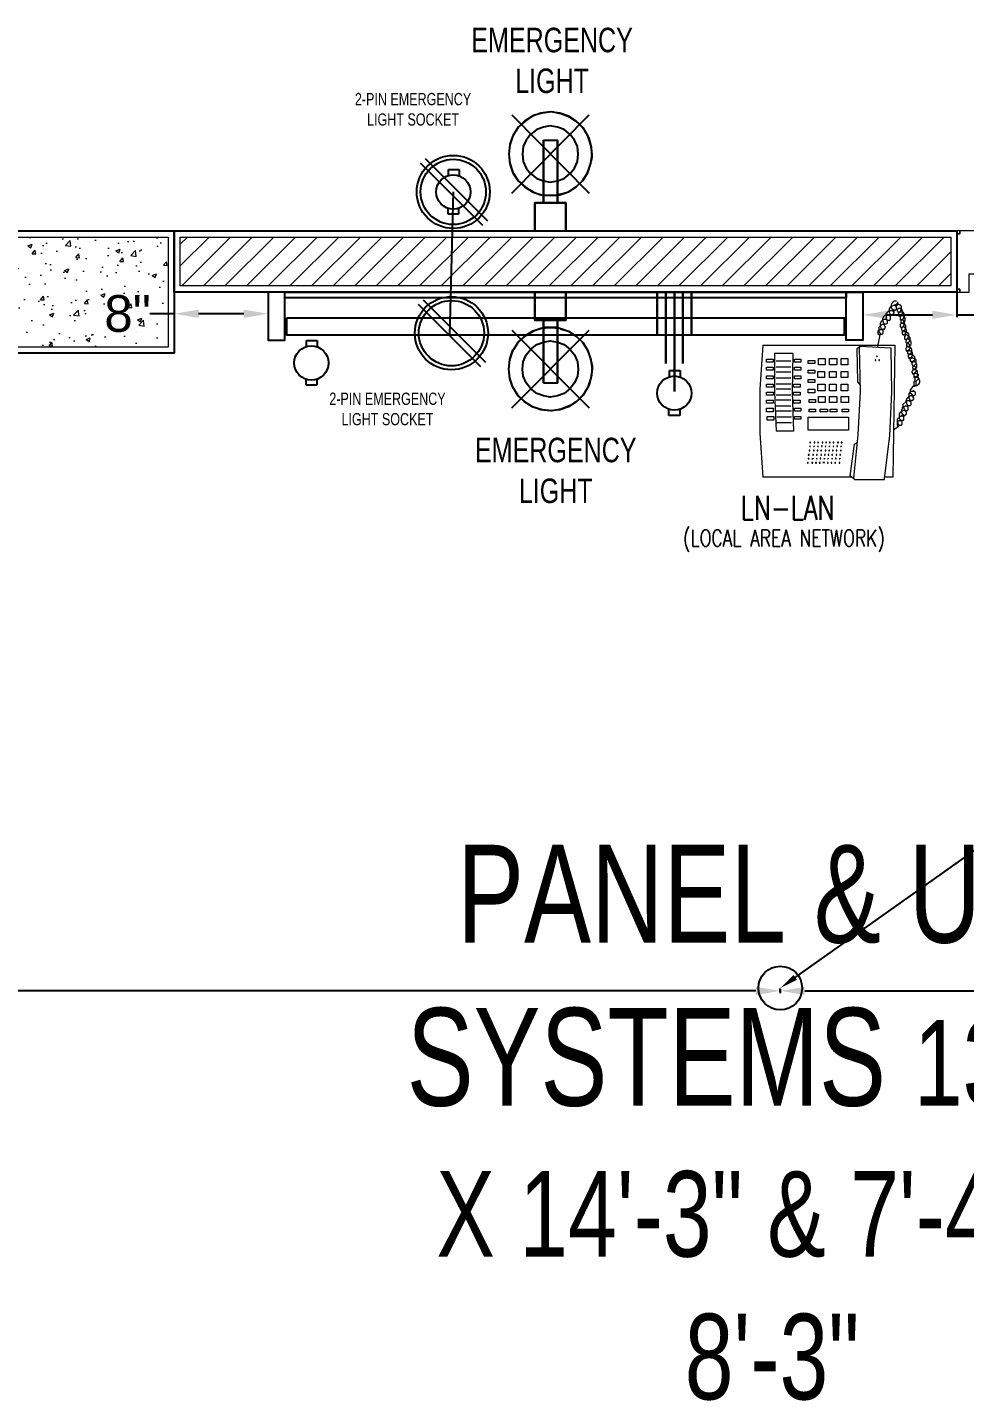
# Model space of a CAD drawing. Header units: inches. Extents: x 112 to 4169, y -2569 to 841.
# Drawn here: x 448.9 to 525.5, y -2356.9 to -2244.7 of the extents above; entities that cross this region are included whole.
import ezdxf
from ezdxf import colors
from ezdxf.entities.mleader import LeaderData, LeaderLine
from ezdxf.math import Vec2, Vec3

# ---------------------------------------------------------------- set-up
doc = ezdxf.new("R2010")
doc.units = ezdxf.units.IN
doc.header["$MEASUREMENT"] = 0
doc.layers.get('Defpoints').update_dxf_attribs({"lineweight": 0})
for name, color, linetype, lineweight in [('COLUMN', 1, 'Continuous', 25), ('DOOR', 115, 'Continuous', 15), ('E-LAN', 6, 'Continuous', 30), ('HACTH', 8, 'Continuous', 9), ('Plaster Line', 254, 'Continuous', 15), ('Text', 252, 'Continuous', 15)]:
    doc.layers.add(name, color=color, linetype=linetype, lineweight=lineweight)
for name, color, linetype in [('Layer 1', 7, 'Continuous'), ('Lights', 7, 'Continuous'), ('Sockets', 7, 'Continuous'), ('wall 05', 253, 'Continuous')]:
    doc.layers.add(name, color=color, linetype=linetype)
doc.styles.get("Standard").update_dxf_attribs({"font": 'arial.ttf'})
doc.styles.add('Swiss721', font='swisscl.ttf')
doc.styles.add('TAVE1', font='ROMANS.shx', dxfattribs={"width": 0.75})
doc.dimstyles.get("Standard").update_dxf_attribs({"dimtxt": 3, "dimasz": 2, "dimexe": 0.18, "dimexo": 0.0625, "dimgap": 0.09, "dimtad": 0, "dimtih": 1, "dimtoh": 1, "dimdec": 0, "dimzin": 0, "dimdsep": 46, "dimtxsty": 'Standard', "dimcen": 0.09, "dimclrd": 5, "dimadec": 0, "dimazin": 0, "dimtfac": 1, "dimtdec": 0, "dimtofl": 0, "dimtmove": 0, "dimatfit": 3, "dimfxl": 1, "dimtolj": 1, "dimtzin": 0, "dimarcsym": 0})

# ---------------------------------------------------------------- blocks, each defined once
blk = doc.blocks.new('A$C63C712C3')
at = {"ltscale": 2}
for p, q in [((39.8, 42), (33.8, 42)), ((1230.6, 42), (1236.6, 42)), ((39.8, 15.9), (33.8, 15.9)), ((1230.6, 15.9), (1236.6, 15.9))]:
    blk.add_line(p, q, dxfattribs=at)
for points in [[(35.5, 102.6), (0, 102.6), (0, 0), (35.5, 0)], [(35.5, 102.6), (1235.5, 102.6), (1235.5, 90.2), (35.5, 90.2)], [(1235.5, 102.6), (1270.9, 102.6), (1270.9, 0), (1235.5, 0)], [(39.8, 47.6), (1230.6, 47.6), (1230.6, 10.1), (39.8, 10.1)]]:
    blk.add_lwpolyline(points, close=True, dxfattribs=at)
blk = doc.blocks.new('C10X15')
at = {"layer": 'HACTH'}
h = blk.add_hatch(dxfattribs=at)
h.set_pattern_fill('AR-CONC', color=256, scale=0.5, style=0)
h.set_pattern_definition([(50, (0, 0), (3.58630091, -0.31376067), [0.375, -4.125]), (355, (0, 0), (-0.69375667, 3.76096067), [0.3, -3.3]), (100.4514, (0.299, -0.026), (2.89254691, 3.44719771), [0.31870095, -3.50571056]), (46.1842, (0, 1), (5.33620524, -0.82759507), [0.5625, -6.1875]), (96.6356, (0.4447, 0.931), (4.67331353, 4.87058935), [0.47805144, -5.258565]), (351.1842, (0, 1), (4.67330973, 4.870593), [0.45, -4.95]), (21, (0.5, 0.75), (2.98453526, -2.01309445), [0.375, -4.125]), (326, (0.5, 0.75), (1.21657666, 3.62575023), [0.3, -3.3]), (71.4514, (0.7487, 0.5822), (4.20111314, 1.61265248), [0.31870095, -3.50571056]), (37.5, (0, 0), (0.060799277, 1.66446927), [0, -3.26, 0, -3.35, 0, -3.3125]), (7.5, (0, 0), (1.315347687, 1.97205856), [0, -1.91, 0, -3.185, 0, -1.2625]), (327.5, (-1.115, 0), (2.66911218, -0.112774359), [0, -1.25, 0, -3.9, 0, -5.175]), (317.5, (-1.615, 0), (2.915930847, 0.50052491), [0, -1.625, 0, -2.59, 0, -3.675])])
h.paths.add_polyline_path([(88231.5, -6817.5), (88231.5, -6808.5), (88217.5, -6808.5), (88217.5, -6817.5)])
at = {"layer": 'COLUMN'}
blk.add_lwpolyline([(88217, -6808), (88232, -6808), (88232, -6818), (88217, -6818)], close=True, dxfattribs=at)
at = {"layer": 'Plaster Line'}
blk.add_lwpolyline([(88217.5, -6808.5), (88231.5, -6808.5), (88231.5, -6817.5), (88217.5, -6817.5)], close=True, dxfattribs=at)
blk = doc.blocks.new('TELEPHONE')
at = {"layer": 'Layer 1', "lineweight": 9}
for points in [[(10.5, 13.62), (10.32, 13.62), (10.26, 13.56), (10.2, 13.5), (10.08, 13.38), (10.08, 13.02), (10.14, 12.9), (10.2, 12.84)], [(10.74, 14.04), (10.68, 14.04), (10.56, 13.98), (10.5, 13.98), (10.32, 13.8), (10.32, 13.5), (10.38, 13.38), (10.38, 13.32), (10.44, 13.26)], [(10.92, 14.4), (10.74, 14.4), (10.62, 14.34), (10.62, 14.28), (10.56, 14.22), (10.5, 14.1), (10.5, 13.86), (10.56, 13.8), (10.62, 13.74), (10.68, 13.68)], [(10.68, 13.5), (10.68, 13.56), (10.62, 13.62), (10.5, 13.62)], [(10.92, 13.92), (10.86, 13.98), (10.8, 14.04), (10.68, 14.04)], [(10.68, 13.68), (10.74, 13.68), (10.74, 13.62), (10.8, 13.62), (10.8, 13.68), (10.86, 13.68), (10.92, 13.74), (10.92, 13.8)], [(10.74, 13.38), (10.74, 13.44), (10.68, 13.5)], [(10.8, 14.1), (10.8, 14.04), (10.98, 14.04), (10.98, 14.1), (11.04, 14.1), (11.04, 14.34)], [(11.1, 13.5), (11.16, 13.5), (11.28, 13.62), (11.28, 13.68), (11.34, 13.68), (11.34, 13.98), (11.28, 13.98), (11.28, 14.04), (11.22, 14.1), (11.16, 14.1), (11.1, 14.16), (10.92, 14.16), (10.86, 14.1), (10.8, 14.1)], [(10.92, 13.8), (10.92, 13.92)], [(11.1, 13.8), (11.04, 13.8), (11.04, 13.74), (10.98, 13.68), (10.98, 13.62), (11.04, 13.56)], [(11.04, 13.56), (11.04, 13.5), (11.1, 13.5)], [(11.16, 13.2), (11.28, 13.2), (11.34, 13.26), (11.46, 13.38), (11.46, 13.56), (11.4, 13.62), (11.4, 13.68), (11.34, 13.74), (11.28, 13.74), (11.28, 13.8), (11.1, 13.8)], [(11.22, 13.5), (11.16, 13.5), (11.1, 13.44)], [(11.22, 12.96), (11.22, 12.9), (11.4, 12.9), (11.46, 12.96), (11.52, 13.02), (11.52, 13.08), (11.58, 13.14), (11.58, 13.32), (11.52, 13.38), (11.52, 13.44), (11.46, 13.44), (11.4, 13.5), (11.16, 13.5)], [(9.9, 12.48), (9.72, 12.48), (9.48, 12.24), (9.48, 11.88), (9.6, 11.76)], [(10.02, 12.9), (9.9, 12.9), (9.78, 12.84), (9.72, 12.78), (9.66, 12.72), (9.66, 12.66), (9.6, 12.6), (9.6, 12.36), (9.66, 12.24), (9.66, 12.18), (9.72, 12.12)], [(10.26, 13.32), (10.14, 13.32), (10.08, 13.26), (10.02, 13.26), (9.96, 13.2), (9.9, 13.14), (9.84, 13.08), (9.78, 12.96), (9.78, 12.84), (9.84, 12.72), (9.84, 12.66), (9.9, 12.6), (9.96, 12.54)], [(9.96, 12.36), (9.96, 12.48), (9.78, 12.48)], [(10.02, 12.24), (10.02, 12.3), (9.96, 12.36)], [(10.2, 12.78), (10.14, 12.84), (10.14, 12.9), (10.02, 12.9)], [(10.44, 13.08), (10.44, 13.14), (10.38, 13.2), (10.32, 13.26), (10.26, 13.26), (10.2, 13.32), (10.14, 13.32)], [(10.2, 12.84), (10.38, 12.84), (10.44, 12.9), (10.44, 12.96)], [(10.44, 13.26), (10.68, 13.26), (10.68, 13.38), (10.74, 13.38)], [(10.44, 12.96), (10.44, 13.08)], [(11.1, 13.44), (11.1, 13.26)], [(11.1, 13.26), (11.1, 13.2), (11.16, 13.2)], [(11.34, 13.2), (11.28, 13.2), (11.28, 13.14), (11.22, 13.14), (11.22, 12.96)], [(11.34, 12.6), (11.28, 12.54), (11.22, 12.48), (11.22, 12.3)], [(11.4, 12.84), (11.28, 12.84), (11.28, 12.78)], [(11.28, 12.24), (11.34, 12.24), (11.4, 12.3), (11.46, 12.3), (11.52, 12.36), (11.52, 12.42), (11.58, 12.48), (11.58, 12.66), (11.52, 12.72), (11.52, 12.78), (11.46, 12.84), (11.4, 12.84)], [(11.28, 12.78), (11.28, 12.66), (11.34, 12.6)], [(11.34, 12.6), (11.46, 12.6), (11.52, 12.66), (11.58, 12.72), (11.64, 12.78), (11.64, 13.02), (11.58, 13.08), (11.52, 13.14), (11.46, 13.2), (11.34, 13.2)], [(11.4, 11.94), (11.46, 11.94), (11.52, 12), (11.58, 12), (11.64, 12.06), (11.64, 12.12), (11.7, 12.18), (11.7, 12.42), (11.64, 12.42), (11.64, 12.48), (11.58, 12.54), (11.52, 12.54), (11.46, 12.6), (11.34, 12.6)], [(9.66, 12.06), (9.54, 12.06), (9.42, 11.94), (9.42, 11.7), (9.48, 11.7), (9.48, 11.64), (9.6, 11.64)], [(9.42, 10.68), (9.6, 11.64)], [(9.6, 11.76), (9.66, 11.7), (9.78, 11.7), (9.78, 11.76), (9.84, 11.76), (9.84, 11.82)], [(9.84, 12), (9.78, 12.06), (9.66, 12.06)], [(9.72, 12.12), (9.96, 12.12), (9.96, 12.18), (10.02, 12.24)], [(9.84, 11.82), (9.84, 12)], [(11.22, 12.3), (11.28, 12.3), (11.28, 12.24)], [(11.4, 12.24), (11.34, 12.18), (11.34, 12.06), (11.4, 12)], [(11.46, 11.64), (11.52, 11.64), (11.58, 11.7), (11.64, 11.7), (11.7, 11.76), (11.7, 11.82), (11.76, 11.88), (11.76, 12.06), (11.7, 12.12), (11.7, 12.18), (11.64, 12.24), (11.58, 12.24), (11.52, 12.3), (11.46, 12.3), (11.4, 12.24)], [(11.4, 12), (11.4, 11.94)], [(11.46, 11.94), (11.4, 11.88), (11.4, 11.7)], [(11.4, 11.7), (11.46, 11.7), (11.46, 11.64)], [(11.52, 12), (11.46, 11.94)], [(11.64, 11.28), (11.76, 11.28), (11.82, 11.34), (11.88, 11.4), (11.88, 11.46), (11.94, 11.52), (11.94, 11.7), (11.88, 11.76), (11.88, 11.82), (11.82, 11.82), (11.76, 11.88), (11.52, 11.88)], [(11.64, 11.58), (11.58, 11.52)], [(11.58, 11.52), (11.58, 11.34)], [(11.58, 11.34), (11.58, 11.28), (11.64, 11.28)], [(11.7, 11.7), (11.7, 11.64), (11.64, 11.64)], [(11.76, 10.98), (11.82, 10.98), (11.88, 11.04), (11.94, 11.04), (12, 11.1), (12, 11.16), (12.06, 11.22), (12.06, 11.4), (12, 11.46), (12, 11.52), (11.94, 11.52), (11.88, 11.58), (11.82, 11.58), (11.76, 11.64), (11.7, 11.64), (11.64, 11.58), (11.7, 11.58)], [(11.76, 11.28), (11.7, 11.22), (11.7, 11.04)], [(11.82, 11.34), (11.82, 11.28), (11.76, 11.28)], [(11.82, 10.68), (11.94, 10.68), (12.06, 10.8), (12.12, 10.86), (12.12, 11.1), (12.06, 11.16), (12, 11.22), (12, 11.28), (11.88, 11.28), (11.82, 11.34)], [(0, 10.8), (-0.24, 7.2), (-0.24, 3.6), (0, 0)], [(0, 10.8), (10.8, 10.8)], [(0.96, 10.14), (2.46, 10.14)], [(0.96, 10.14), (0.96, 6.96), (1.08, 3.78)], [(2.46, 10.14), (2.4, 6.96), (2.52, 3.78)], [(7.44, -0.06), (7.8, 3.48), (7.98, 7.02), (7.92, 10.62)], [(7.68, 10.5), (7.92, 10.68)], [(7.68, 10.5), (7.74, 7.8), (7.98, 7.5)], [(7.98, 10.68), (7.92, 10.68), (7.92, 10.62)], [(10.44, 10.56), (7.98, 10.68)], [(9.96, -0.12), (10.38, 3.42), (10.56, 6.96), (10.5, 10.5)], [(10.5, 10.5), (10.5, 10.56), (10.44, 10.56)], [(10.8, 10.8), (10.62, 0)], [(11.7, 11.04), (11.76, 10.98)], [(11.76, 10.62), (11.7, 10.56), (11.7, 10.38)], [(11.7, 10.38), (11.76, 10.38), (11.76, 10.32)], [(11.88, 10.92), (11.76, 10.92), (11.76, 10.86)], [(11.76, 10.32), (11.82, 10.32), (11.88, 10.38), (11.94, 10.38), (12, 10.44), (12, 10.5), (12.06, 10.56), (12.06, 10.74), (12, 10.8), (12, 10.86), (11.94, 10.92), (11.88, 10.92)], [(11.76, 10.86), (11.76, 10.74)], [(11.76, 10.74), (11.82, 10.68)], [(11.82, 10.68), (11.76, 10.62)], [(11.88, 10.08), (11.88, 10.02), (11.94, 10.02), (12, 10.08), (12.06, 10.08), (12.12, 10.14), (12.12, 10.2), (12.18, 10.26), (12.18, 10.5), (12.12, 10.5), (12.12, 10.56), (12.06, 10.62), (12, 10.62), (11.94, 10.68), (11.82, 10.68)], [(11.94, 10.38), (11.88, 10.38), (11.88, 10.32), (11.82, 10.26), (11.82, 10.14), (11.88, 10.08)], [(11.94, 9.72), (12, 9.72), (12.06, 9.78), (12.12, 9.78), (12.18, 9.84), (12.18, 9.9), (12.24, 9.96), (12.24, 10.2), (12.18, 10.2), (12.18, 10.26), (12.12, 10.32), (12.06, 10.32), (12, 10.38), (11.94, 10.38)], [(0.84, 9.42), (0.3, 9.42), (0.3, 9.66), (0.84, 9.66)], [(0.84, 8.76), (0.3, 8.76), (0.3, 9), (0.84, 9)], [(0.84, 9.66), (0.84, 9.42)], [(0.84, 9), (0.84, 8.76)], [(2.28, 9.48), (1.08, 9.48)], [(2.28, 9), (1.08, 9)], [(3.12, 9.42), (2.58, 9.42), (2.58, 9.66), (3.12, 9.66)], [(3.12, 8.76), (2.58, 8.76), (2.58, 9), (3.12, 9)], [(3.12, 9.66), (3.12, 9.42)], [(3.12, 9), (3.12, 8.76)], [(4.26, 9.3), (3.72, 9.3), (3.72, 9.54), (4.26, 9.54)], [(4.26, 9.54), (4.26, 9.3)], [(4.56, 9.72), (5.1, 9.72)], [(4.56, 9.18), (4.56, 9.72)], [(5.1, 9.18), (4.56, 9.18)], [(5.1, 9.72), (5.1, 9.18)], [(6.06, 9.18), (5.46, 9.18), (5.46, 9.72), (6.06, 9.72)], [(6.06, 9.72), (6.06, 9.18)], [(6.96, 9.18), (6.42, 9.18), (6.42, 9.72), (6.96, 9.72)], [(6.96, 9.72), (6.96, 9.18)], [(9.24, 9.6), (9.18, 9.6), (9.18, 9.54), (9.24, 9.54), (9.24, 9.6)], [(9.18, 9.6), (9.18, 9.6)], [(9.3, 9.9), (9.36, 9.84), (9.36, 9.9), (9.3, 9.9)], [(9.54, 9.6), (9.48, 9.6), (9.48, 9.54), (9.54, 9.54), (9.54, 9.6)], [(9.48, 9.6), (9.48, 9.6)], [(11.94, 10.02), (11.88, 9.96), (11.88, 9.84), (11.94, 9.78), (11.94, 9.72)], [(12, 10.08), (11.94, 10.02)], [(12.12, 9.42), (12.18, 9.42), (12.24, 9.48), (12.3, 9.48), (12.36, 9.54), (12.42, 9.6), (12.42, 9.84), (12.36, 9.9), (12.36, 9.96), (12.3, 9.96), (12.24, 10.02), (12.18, 10.02), (12.12, 10.08), (12.06, 10.08), (12, 10.02)], [(12.12, 9.72), (12.06, 9.66), (12.06, 9.48)], [(12.06, 9.48), (12.12, 9.48), (12.12, 9.42)], [(12.18, 9.78), (12.12, 9.72)], [(12.3, 9.48), (12.3, 9.42), (12.24, 9.42), (12.24, 9.36), (12.18, 9.3), (12.18, 9.24), (12.24, 9.18)], [(12.36, 9.06), (12.3, 9.06), (12.24, 9)], [(12.24, 9), (12.24, 8.94), (12.3, 8.88), (12.3, 8.82), (12.36, 8.82)], [(12.36, 8.82), (12.42, 8.82), (12.42, 8.88), (12.48, 8.88), (12.6, 9), (12.6, 9.24), (12.54, 9.3), (12.54, 9.36), (12.48, 9.42), (12.42, 9.42), (12.36, 9.48), (12.3, 9.48)], [(12.3, 8.46), (12.36, 8.46), (12.42, 8.52), (12.48, 8.58), (12.54, 8.64), (12.54, 8.94), (12.42, 9.06), (12.36, 9.06)], [(0.84, 8.04), (0.3, 8.04), (0.3, 8.28), (0.84, 8.28)], [(0.84, 8.28), (0.84, 8.04)], [(2.28, 8.58), (1.08, 8.58)], [(2.28, 8.1), (1.08, 8.1)], [(3.12, 8.04), (2.58, 8.04), (2.58, 8.28), (3.12, 8.28)], [(3.12, 8.28), (3.12, 8.04)], [(4.26, 8.52), (3.72, 8.52), (3.72, 8.76), (4.26, 8.76)], [(4.26, 7.74), (3.72, 7.74), (3.72, 7.98), (4.26, 7.98)], [(4.26, 8.76), (4.26, 8.52)], [(4.26, 7.98), (4.26, 7.74)], [(4.5, 8.64), (5.04, 8.64)], [(4.5, 8.16), (4.5, 8.64)], [(5.04, 8.16), (4.5, 8.16)], [(5.04, 8.64), (5.04, 8.16)], [(6, 8.16), (5.46, 8.16), (5.46, 8.64), (6, 8.64)], [(6, 8.64), (6, 8.16)], [(6.96, 8.16), (6.42, 8.16), (6.42, 8.64), (6.96, 8.64)], [(6.96, 8.64), (6.96, 8.16)], [(12.3, 8.82), (12.24, 8.76), (12.24, 8.7), (12.18, 8.64), (12.18, 8.58), (12.24, 8.52)], [(12.24, 8.52), (12.24, 8.46), (12.3, 8.46)], [(12.42, 8.52), (12.36, 8.46)], [(12.36, 8.46), (12.36, 8.22)], [(12.36, 8.22), (12.36, 8.16), (12.42, 8.16)], [(12.48, 7.86), (12.42, 7.86), (12.36, 7.8)], [(12.42, 7.5), (12.6, 7.5), (12.72, 7.62), (12.78, 7.62), (12.78, 7.68), (12.84, 7.74), (12.84, 7.92), (12.78, 7.98), (12.78, 8.04), (12.72, 8.1), (12.66, 8.16), (12.6, 8.16), (12.48, 8.22)], [(12.48, 8.22), (12.42, 8.22), (12.42, 8.16)], [(12.42, 8.16), (12.42, 7.92)], [(12.42, 7.92), (12.42, 7.86), (12.48, 7.86)], [(0.84, 7.38), (0.3, 7.38), (0.3, 7.62), (0.84, 7.62)], [(0.84, 6.72), (0.3, 6.72), (0.3, 6.96), (0.84, 6.96)], [(0.84, 7.62), (0.84, 7.38)], [(0.84, 6.96), (0.84, 6.72)], [(2.28, 7.62), (1.08, 7.62)], [(2.28, 7.2), (1.08, 7.2)], [(3.06, 7.38), (2.52, 7.38), (2.52, 7.62), (3.06, 7.62)], [(3.06, 6.72), (2.52, 6.72), (2.52, 6.96), (3.06, 6.96)], [(3.06, 7.62), (3.06, 7.38)], [(3.06, 6.96), (3.06, 6.72)], [(4.26, 6.9), (3.72, 6.9), (3.72, 7.2), (4.26, 7.2)], [(4.26, 7.2), (4.26, 6.9)], [(4.5, 7.62), (5.1, 7.62)], [(4.5, 7.08), (4.5, 7.62)], [(5.1, 7.08), (4.5, 7.08)], [(5.1, 7.62), (5.1, 7.08)], [(6, 7.08), (5.46, 7.08), (5.46, 7.62), (6, 7.62)], [(6, 7.62), (6, 7.08)], [(6.96, 7.08), (6.42, 7.08), (6.42, 7.62), (6.96, 7.62)], [(6.96, 7.62), (6.96, 7.08)], [(12.36, 7.08), (12.3, 7.02), (12.12, 7.02), (12.06, 6.96), (12, 6.9), (11.94, 6.84), (11.94, 6.48), (12, 6.42), (12, 6.36), (12.06, 6.3)], [(12.36, 7.44), (12.3, 7.44), (12.12, 7.26), (12.12, 7.2), (12.06, 7.14), (12.06, 6.9), (12.12, 6.84), (12.18, 6.78), (12.24, 6.72)], [(12.48, 6.96), (12.42, 6.96), (12.42, 7.02), (12.36, 7.02), (12.36, 7.08), (12.3, 7.08), (12.24, 7.02)], [(12.24, 6.72), (12.24, 6.66), (12.36, 6.66), (12.36, 6.72), (12.42, 6.72), (12.48, 6.78), (12.48, 6.84)], [(12.36, 7.8), (12.36, 7.5), (12.42, 7.5)], [(12.48, 6.84), (12.48, 6.96)], [(0.84, 6.06), (0.3, 6.06), (0.3, 6.3), (0.84, 6.3)], [(0.84, 5.34), (0.3, 5.34), (0.3, 5.64), (0.84, 5.64)], [(0.84, 6.3), (0.84, 6.06)], [(0.84, 5.64), (0.84, 5.34)], [(2.28, 6.72), (1.08, 6.72)], [(2.28, 6.3), (1.08, 6.3)], [(2.28, 5.82), (1.08, 5.82)], [(3.06, 6.06), (2.52, 6.06), (2.52, 6.3), (3.06, 6.3)], [(3.12, 5.4), (2.58, 5.4), (2.58, 5.64), (3.12, 5.64)], [(3.06, 6.3), (3.06, 6.06)], [(3.12, 5.64), (3.12, 5.4)], [(4.32, 6.12), (3.78, 6.12), (3.78, 6.36), (4.32, 6.36)], [(4.32, 6.36), (4.32, 6.12)], [(4.56, 6.6), (5.1, 6.6)], [(4.56, 6.12), (4.56, 6.6)], [(5.1, 6.12), (4.56, 6.12)], [(5.1, 6.6), (5.1, 6.12)], [(6.06, 6.12), (5.46, 6.12), (5.46, 6.6), (6.06, 6.6)], [(6.06, 6.6), (6.06, 6.12)], [(7.02, 6.12), (6.42, 6.12), (6.42, 6.6), (7.02, 6.6)], [(7.02, 6.6), (7.02, 6.12)], [(11.76, 5.82), (11.64, 5.82), (11.52, 5.76), (11.46, 5.76), (11.4, 5.7), (11.4, 5.58), (11.34, 5.52), (11.34, 5.28), (11.4, 5.22), (11.46, 5.16), (11.46, 5.1)], [(11.94, 6.24), (11.76, 6.24), (11.7, 6.18), (11.46, 5.94), (11.46, 5.76), (11.52, 5.7), (11.52, 5.64), (11.58, 5.52), (11.64, 5.52)], [(11.64, 5.52), (11.64, 5.46), (11.82, 5.46), (11.82, 5.52), (11.88, 5.52), (11.88, 5.7)], [(12.18, 6.66), (12.06, 6.66), (12, 6.6), (11.94, 6.6), (11.88, 6.54), (11.82, 6.48), (11.76, 6.42), (11.76, 6.36), (11.7, 6.24), (11.7, 6.18), (11.76, 6.12), (11.76, 6), (11.88, 5.88)], [(11.88, 5.7), (11.88, 5.76), (11.82, 5.76), (11.82, 5.82), (11.7, 5.82)], [(12.12, 6.12), (12.12, 6.18), (12.06, 6.18), (12.06, 6.24), (11.94, 6.24)], [(12.06, 6.3), (12.12, 6.3), (12.18, 6.24), (12.24, 6.3), (12.3, 6.3), (12.3, 6.36), (12.36, 6.42), (12.36, 6.48), (12.3, 6.54)], [(12.3, 6.54), (12.3, 6.6), (12.24, 6.6), (12.24, 6.66), (12.12, 6.66)], [(0.9, 4.68), (0.36, 4.68), (0.36, 4.98), (0.9, 4.98)], [(0.9, 4.98), (0.9, 4.68)], [(2.34, 5.4), (1.08, 5.4)], [(2.34, 4.92), (1.14, 4.92)], [(3.12, 4.74), (2.58, 4.74), (2.58, 4.98), (3.12, 4.98)], [(3.12, 4.98), (3.12, 4.74)], [(3.72, 4.92), (7.02, 4.92)], [(3.72, 3.84), (3.72, 4.92)], [(4.32, 5.34), (3.78, 5.34), (3.78, 5.58), (4.32, 5.58)], [(4.32, 5.58), (4.32, 5.34)], [(4.68, 5.58), (5.28, 5.58)], [(4.68, 5.34), (4.68, 5.58)], [(5.28, 5.34), (4.68, 5.34)], [(5.28, 5.58), (5.28, 5.34)], [(6.06, 5.34), (5.52, 5.34), (5.52, 5.58), (6.06, 5.58)], [(6.06, 5.58), (6.06, 5.34)], [(7.02, 5.34), (6.48, 5.34), (6.48, 5.58), (7.02, 5.58)], [(7.02, 5.58), (7.02, 5.34)], [(7.02, 4.92), (7.02, 3.84)], [(11.46, 5.04), (11.34, 5.04), (11.28, 4.98), (11.22, 4.98), (10.98, 4.74), (10.98, 4.56), (11.04, 4.5), (11.04, 4.38), (11.16, 4.26)], [(11.22, 4.62), (11.1, 4.62), (10.98, 4.5), (10.98, 4.26), (11.04, 4.2), (11.1, 4.2), (11.1, 4.14)], [(11.58, 5.46), (11.52, 5.46), (11.4, 5.4), (11.34, 5.4), (11.28, 5.34), (11.22, 5.28), (11.16, 5.22), (11.16, 4.8), (11.28, 4.68)], [(11.16, 4.26), (11.34, 4.26), (11.34, 4.32), (11.4, 4.32), (11.4, 4.5)], [(11.4, 4.5), (11.4, 4.56), (11.34, 4.56), (11.34, 4.62), (11.22, 4.62)], [(11.28, 4.68), (11.52, 4.68), (11.52, 4.8)], [(11.52, 4.92), (11.52, 4.98), (11.46, 4.98), (11.46, 5.04), (11.34, 5.04)], [(11.46, 5.1), (11.52, 5.1), (11.52, 5.04), (11.64, 5.04), (11.64, 5.1), (11.7, 5.1), (11.7, 5.16), (11.76, 5.16), (11.76, 5.22)], [(11.76, 5.34), (11.7, 5.34), (11.7, 5.4), (11.64, 5.4), (11.64, 5.46), (11.52, 5.46)], [(11.52, 4.8), (11.52, 4.92)], [(11.76, 5.22), (11.76, 5.34)], [(2.52, 3.78), (1.08, 3.78)], [(2.34, 4.44), (1.14, 4.44)], [(7.02, 3.84), (3.72, 3.84)], [(11.1, 4.14), (10.68, 3.84)], [(3.84, 2.82), (3.9, 2.82), (3.9, 2.88), (3.84, 2.88), (3.84, 2.82)], [(4.2, 2.82), (4.26, 2.82), (4.26, 2.88), (4.2, 2.88), (4.2, 2.82)], [(4.5, 2.82), (4.56, 2.82), (4.56, 2.88), (4.5, 2.88), (4.5, 2.82)], [(4.8, 2.52), (4.86, 2.52), (4.86, 2.58), (4.8, 2.58), (4.8, 2.52)], [(4.86, 2.82), (4.92, 2.82), (4.92, 2.88), (4.86, 2.88), (4.86, 2.82)], [(5.1, 2.52), (5.16, 2.52), (5.16, 2.58), (5.1, 2.52)], [(5.16, 2.82), (5.22, 2.82), (5.22, 2.88), (5.16, 2.88), (5.16, 2.82)], [(5.46, 2.82), (5.52, 2.82), (5.52, 2.88), (5.46, 2.88), (5.46, 2.82)], [(5.76, 2.82), (5.82, 2.82), (5.82, 2.88), (5.76, 2.88), (5.76, 2.82)], [(5.76, 2.52), (5.82, 2.52), (5.76, 2.58), (5.76, 2.52)], [(6.06, 2.52), (6.12, 2.52), (6.12, 2.58), (6.06, 2.58), (6.06, 2.52)], [(6.12, 2.82), (6.18, 2.82), (6.18, 2.88), (6.12, 2.88), (6.12, 2.82)], [(6.42, 2.82), (6.48, 2.82), (6.48, 2.88), (6.42, 2.88), (6.42, 2.82)], [(7.14, 0.12), (7.5, 2.7)], [(7.5, 2.7), (7.74, 2.88)], [(3.72, 1.2), (3.66, 1.2), (3.66, 1.14), (3.72, 1.14), (3.72, 1.2)], [(3.66, 1.2), (3.66, 1.2)], [(3.72, 1.8), (3.78, 1.8), (3.78, 1.86), (3.72, 1.86), (3.72, 1.8)], [(3.72, 1.5), (3.78, 1.5), (3.72, 1.56), (3.72, 1.5)], [(3.78, 2.16), (3.84, 2.16), (3.84, 2.22), (3.78, 2.22), (3.78, 2.16)], [(4.08, 1.2), (4.02, 1.2), (4.02, 1.14), (4.08, 1.14), (4.08, 1.2)], [(4.02, 1.2), (4.02, 1.2)], [(4.08, 1.8), (4.14, 1.8), (4.14, 1.86), (4.08, 1.86), (4.08, 1.8)], [(4.14, 2.16), (4.2, 2.16), (4.2, 2.22), (4.14, 2.22), (4.14, 2.16)], [(4.38, 1.2), (4.32, 1.2), (4.32, 1.14), (4.38, 1.14), (4.38, 1.2)], [(4.32, 1.2), (4.32, 1.2)], [(4.38, 1.8), (4.44, 1.8), (4.44, 1.86), (4.38, 1.86), (4.38, 1.8)], [(4.38, 1.5), (4.44, 1.5), (4.38, 1.56), (4.38, 1.5)], [(4.44, 2.16), (4.5, 2.16), (4.5, 2.22), (4.44, 2.22), (4.44, 2.16)], [(4.68, 1.2), (4.62, 1.2), (4.62, 1.14), (4.68, 1.14), (4.68, 1.2)], [(4.62, 1.2), (4.62, 1.2)], [(4.68, 1.5), (4.74, 1.5), (4.74, 1.56), (4.68, 1.56), (4.68, 1.5)], [(4.74, 2.16), (4.8, 2.16), (4.8, 2.22), (4.74, 2.22), (4.74, 2.16)], [(4.74, 1.8), (4.8, 1.8), (4.8, 1.86), (4.74, 1.86), (4.74, 1.8)], [(4.92, 1.2), (4.98, 1.2), (4.98, 1.14), (5.04, 1.2), (4.92, 1.2)], [(5.04, 1.8), (5.1, 1.8), (5.1, 1.86), (5.04, 1.86), (5.04, 1.8)], [(5.1, 2.16), (5.16, 2.16), (5.16, 2.22), (5.1, 2.22), (5.1, 2.16)], [(5.34, 1.2), (5.28, 1.2), (5.28, 1.14), (5.34, 1.14), (5.34, 1.2)], [(5.28, 1.2), (5.28, 1.2)], [(5.34, 1.8), (5.4, 1.8), (5.4, 1.86), (5.34, 1.86), (5.34, 1.8)], [(5.4, 2.16), (5.46, 2.16), (5.46, 2.22), (5.4, 2.22), (5.4, 2.16)], [(5.64, 1.2), (5.58, 1.2), (5.58, 1.14), (5.64, 1.14), (5.64, 1.2)], [(5.58, 1.2), (5.58, 1.2)], [(5.64, 1.8), (5.7, 1.8), (5.7, 1.86), (5.64, 1.86), (5.64, 1.8)], [(5.64, 1.5), (5.7, 1.5), (5.64, 1.56), (5.64, 1.5)], [(5.7, 2.16), (5.76, 2.16), (5.76, 2.22), (5.7, 2.22), (5.7, 2.16)], [(5.94, 1.2), (5.88, 1.2), (5.88, 1.14), (5.94, 1.14), (5.94, 1.2)], [(5.88, 1.2), (5.88, 1.2)], [(5.94, 1.5), (6, 1.5), (6, 1.56), (5.94, 1.56), (5.94, 1.5)], [(6, 2.16), (6.06, 2.16), (6.06, 2.22), (6, 2.22), (6, 2.16)], [(6, 1.8), (6.06, 1.8), (6.06, 1.86), (6, 1.86), (6, 1.8)], [(6.3, 1.2), (6.24, 1.2), (6.24, 1.14), (6.3, 1.14), (6.3, 1.2)], [(6.24, 1.2), (6.24, 1.2)], [(6.3, 1.8), (6.36, 1.8), (6.36, 1.86), (6.3, 1.86), (6.3, 1.8)], [(6.36, 2.16), (6.42, 2.16), (6.42, 2.22), (6.36, 2.22), (6.36, 2.16)], [(7.32, 0), (0, 0)], [(7.44, -0.12), (7.14, 0.12)], [(10.62, 0), (10.02, 0)], [(7.44, -0.06), (7.44, -0.12), (7.5, -0.18)], [(7.5, -0.18), (9.96, -0.18), (9.96, -0.12)]]:
    blk.add_lwpolyline(points, dxfattribs=at)
for points, knots in [([(9.96, 12.54), (9.96, 12.54), (10.02, 12.54), (10.02, 12.54), (10.18, 12.52), (10.22, 12.56), (10.2, 12.72), (10.2, 12.72), (10.2, 12.78), (10.2, 12.78)], [0, 0, 0, 0, 1, 1, 1, 2, 2, 2, 3, 3, 3, 3]), ([(12.24, 9.18), (12.24, 9.18), (12.24, 9.12), (12.24, 9.12), (12.24, 9.12), (12.36, 9.12), (12.36, 9.12), (12.5, 9.29), (12.56, 9.22), (12.54, 9.42), (12.54, 9.42), (12.54, 9.6), (12.54, 9.6), (12.54, 9.6), (12.48, 9.66), (12.48, 9.66), (12.48, 9.66), (12.42, 9.72), (12.42, 9.72), (12.42, 9.72), (12.3, 9.72), (12.3, 9.72), (12.3, 9.72), (12.24, 9.78), (12.24, 9.78), (12.24, 9.78), (12.18, 9.78), (12.18, 9.78), (12.18, 9.78), (12.12, 9.72), (12.12, 9.72)], [0, 0, 0, 0, 1, 1, 1, 2, 2, 2, 3, 3, 3, 4, 4, 4, 5, 5, 5, 6, 6, 6, 7, 7, 7, 8, 8, 8, 9, 9, 9, 10, 10, 10, 10]), ([(12.42, 8.16), (12.42, 8.16), (12.48, 8.16), (12.48, 8.16), (12.75, 8.43), (12.64, 8.25), (12.66, 8.64), (12.66, 8.64), (12.66, 8.7), (12.66, 8.7), (12.66, 8.7), (12.6, 8.7), (12.6, 8.7), (12.6, 8.7), (12.54, 8.76), (12.54, 8.76), (12.54, 8.76), (12.48, 8.82), (12.48, 8.82), (12.48, 8.82), (12.3, 8.82), (12.3, 8.82)], [0, 0, 0, 0, 1, 1, 1, 2, 2, 2, 3, 3, 3, 4, 4, 4, 5, 5, 5, 6, 6, 6, 7, 7, 7, 7]), ([(12.36, 7.44), (12.36, 7.44), (12.42, 7.44), (12.42, 7.44), (12.6, 7.63), (12.52, 7.49), (12.54, 7.8), (12.54, 7.8), (12.48, 7.86), (12.48, 7.86)], [0, 0, 0, 0, 1, 1, 1, 2, 2, 2, 3, 3, 3, 3]), ([(12.48, 7.86), (12.48, 7.86), (12.54, 7.86), (12.54, 7.86), (12.81, 8.13), (12.7, 7.96), (12.72, 8.34), (12.72, 8.34), (12.72, 8.4), (12.72, 8.4), (12.72, 8.4), (12.66, 8.4), (12.66, 8.4), (12.66, 8.4), (12.6, 8.46), (12.6, 8.46), (12.6, 8.46), (12.54, 8.46), (12.54, 8.46), (12.54, 8.46), (12.48, 8.52), (12.48, 8.52), (12.48, 8.52), (12.42, 8.52), (12.42, 8.52)], [0, 0, 0, 0, 1, 1, 1, 2, 2, 2, 3, 3, 3, 4, 4, 4, 5, 5, 5, 6, 6, 6, 7, 7, 7, 8, 8, 8, 8]), ([(11.88, 5.88), (11.88, 5.88), (11.94, 5.88), (11.94, 5.88), (12.1, 5.86), (12.14, 5.9), (12.12, 6.06), (12.12, 6.06), (12.12, 6.12), (12.12, 6.12)], [0, 0, 0, 0, 1, 1, 1, 2, 2, 2, 3, 3, 3, 3]), ([(3.84, 2.52), (3.84, 2.52), (3.9, 2.52), (3.9, 2.52), (3.9, 2.52), (3.84, 2.52), (3.84, 2.52), (3.84, 2.52), (3.84, 2.58), (3.84, 2.58), (3.84, 2.58), (3.84, 2.52), (3.84, 2.52)], [0, 0, 0, 0, 1, 1, 1, 2, 2, 2, 3, 3, 3, 4, 4, 4, 4]), ([(4.14, 2.52), (4.14, 2.52), (4.2, 2.52), (4.2, 2.52), (4.2, 2.52), (4.2, 2.58), (4.2, 2.58), (4.2, 2.58), (4.2, 2.52), (4.2, 2.52), (4.2, 2.52), (4.14, 2.52), (4.14, 2.52)], [0, 0, 0, 0, 1, 1, 1, 2, 2, 2, 3, 3, 3, 4, 4, 4, 4]), ([(4.5, 2.52), (4.5, 2.52), (4.56, 2.52), (4.56, 2.52), (4.56, 2.52), (4.5, 2.52), (4.5, 2.52), (4.5, 2.52), (4.5, 2.58), (4.5, 2.58), (4.5, 2.58), (4.5, 2.52), (4.5, 2.52)], [0, 0, 0, 0, 1, 1, 1, 2, 2, 2, 3, 3, 3, 4, 4, 4, 4]), ([(5.4, 2.52), (5.4, 2.52), (5.46, 2.52), (5.46, 2.52), (5.46, 2.52), (5.46, 2.58), (5.46, 2.58), (5.46, 2.58), (5.46, 2.52), (5.46, 2.52), (5.46, 2.52), (5.4, 2.52), (5.4, 2.52)], [0, 0, 0, 0, 1, 1, 1, 2, 2, 2, 3, 3, 3, 4, 4, 4, 4]), ([(6.36, 2.52), (6.36, 2.52), (6.42, 2.52), (6.42, 2.52), (6.42, 2.52), (6.42, 2.58), (6.42, 2.58), (6.42, 2.58), (6.42, 2.52), (6.42, 2.52), (6.42, 2.52), (6.36, 2.52), (6.36, 2.52)], [0, 0, 0, 0, 1, 1, 1, 2, 2, 2, 3, 3, 3, 4, 4, 4, 4]), ([(4.02, 1.5), (4.02, 1.5), (4.08, 1.5), (4.08, 1.5), (4.08, 1.5), (4.08, 1.56), (4.08, 1.56), (4.08, 1.56), (4.08, 1.5), (4.08, 1.5), (4.08, 1.5), (4.02, 1.5), (4.02, 1.5)], [0, 0, 0, 0, 1, 1, 1, 2, 2, 2, 3, 3, 3, 4, 4, 4, 4]), ([(4.98, 1.5), (4.98, 1.5), (5.04, 1.5), (5.04, 1.5), (5.04, 1.5), (5.04, 1.56), (5.04, 1.56), (5.04, 1.56), (5.04, 1.5), (5.04, 1.5), (5.04, 1.5), (4.98, 1.5), (4.98, 1.5)], [0, 0, 0, 0, 1, 1, 1, 2, 2, 2, 3, 3, 3, 4, 4, 4, 4]), ([(5.28, 1.5), (5.28, 1.5), (5.34, 1.5), (5.34, 1.5), (5.34, 1.5), (5.34, 1.56), (5.34, 1.56), (5.34, 1.56), (5.34, 1.5), (5.34, 1.5), (5.34, 1.5), (5.28, 1.5), (5.28, 1.5)], [0, 0, 0, 0, 1, 1, 1, 2, 2, 2, 3, 3, 3, 4, 4, 4, 4]), ([(6.24, 1.5), (6.24, 1.5), (6.3, 1.5), (6.3, 1.5), (6.3, 1.5), (6.3, 1.56), (6.3, 1.56), (6.3, 1.56), (6.3, 1.5), (6.3, 1.5), (6.3, 1.5), (6.24, 1.5), (6.24, 1.5)], [0, 0, 0, 0, 1, 1, 1, 2, 2, 2, 3, 3, 3, 4, 4, 4, 4])]:
    blk.add_open_spline(points, degree=3, knots=knots, dxfattribs=at)
blk = doc.blocks.new('ASDSAETR')
for p, q in [((51404, -7188.31), (51404, -7197.3)), ((51404, -7190.29), (51410.36, -7190.29)), ((51404, -7191.55), (51414.43, -7191.55)), ((51404, -7192.81), (51418.49, -7192.81)), ((51404, -7194.07), (51414.43, -7194.07)), ((51404, -7195.33), (51410.36, -7195.33))]:
    blk.add_line(p, q)
blk = doc.blocks.new('*D325')
at = {"color": 0, "lineweight": -2, "transparency": 16777216}
for p, q in [((460.85, -2266.36), (460.85, -2268.25)), ((468.54, -2266.36), (468.54, -2268.25))]:
    blk.add_line(p, q, dxfattribs=at)
at = {"color": 5, "lineweight": -2, "transparency": 16777216}
for p, q in [((460.85, -2268.07), (458.85, -2268.07)), ((466.54, -2268.07), (462.85, -2268.07))]:
    blk.add_line(p, q, dxfattribs=at)
at = {"color": 5, "transparency": 16777216}
for points in [[(462.85, -2267.74), (462.85, -2268.41), (460.85, -2268.07)], [(466.54, -2267.74), (466.54, -2268.41), (468.54, -2268.07)]]:
    blk.add_solid(points, dxfattribs=at)
at = {"layer": 'Defpoints', "color": 0, "transparency": 16777216}
for p in [(460.85, -2266.3), (468.54, -2266.3), (460.85, -2268.07)]:
    blk.add_point(p, dxfattribs=at)
at = {"color": 0, "transparency": 16777216, "insert": (457.04, -2268.07), "char_height": 3, "attachment_point": 5}
blk.add_mtext('\\A1;8"', dxfattribs=at)
blk = doc.blocks.new('*D326')
at = {"color": 0, "lineweight": -2, "transparency": 16777216}
for p, q in [((517.16, -2266.36), (517.16, -2268.34)), ((524.85, -2266.36), (524.85, -2268.34))]:
    blk.add_line(p, q, dxfattribs=at)
at = {"color": 5, "lineweight": -2, "transparency": 16777216}
for p, q in [((519.16, -2268.16), (522.85, -2268.16)), ((524.85, -2268.16), (526.85, -2268.16))]:
    blk.add_line(p, q, dxfattribs=at)
at = {"color": 5, "transparency": 16777216}
for points in [[(519.16, -2267.83), (519.16, -2268.49), (517.16, -2268.16)], [(522.85, -2267.83), (522.85, -2268.49), (524.85, -2268.16)]]:
    blk.add_solid(points, dxfattribs=at)
at = {"layer": 'Defpoints', "color": 0, "transparency": 16777216}
for p in [(517.16, -2266.3), (524.85, -2266.3), (524.85, -2268.16)]:
    blk.add_point(p, dxfattribs=at)
at = {"color": 0, "transparency": 16777216, "insert": (528.67, -2268.16), "char_height": 3, "attachment_point": 5}
blk.add_mtext('\\A1;8"', dxfattribs=at)
blk = doc.blocks.new('*D370')
at = {"color": 0, "lineweight": -2, "transparency": 16777216}
for p, q in [((357.85, -2266.42), (357.85, -2323.61)), ((510.41, -2323.27), (510.41, -2323.61))]:
    blk.add_line(p, q, dxfattribs=at)
at = {"color": 5, "lineweight": -2, "transparency": 16777216}
for p, q in [((359.85, -2323.43), (430.13, -2323.43)), ((508.41, -2323.43), (438.14, -2323.43))]:
    blk.add_line(p, q, dxfattribs=at)
at = {"color": 5, "transparency": 16777216}
for points in [[(359.85, -2323.1), (359.85, -2323.77), (357.85, -2323.43)], [(508.41, -2323.1), (508.41, -2323.77), (510.41, -2323.43)]]:
    blk.add_solid(points, dxfattribs=at)
at = {"layer": 'Defpoints', "color": 0, "transparency": 16777216}
for p in [(357.85, -2266.36), (357.85, -2323.43), (510.41, -2323.2)]:
    blk.add_point(p, dxfattribs=at)
at = {"color": 0, "transparency": 16777216, "insert": (434.13, -2323.43), "char_height": 3, "attachment_point": 5}
blk.add_mtext('\\A1;153"', dxfattribs=at)
blk = doc.blocks.new('*D371')
at = {"color": 0, "lineweight": -2, "transparency": 16777216}
for p, q in [((604.85, -2266.36), (604.85, -2323.61)), ((510.41, -2323.55), (510.41, -2323.25))]:
    blk.add_line(p, q, dxfattribs=at)
at = {"color": 5, "lineweight": -2, "transparency": 16777216}
for p, q in [((512.41, -2323.43), (554.65, -2323.43)), ((602.85, -2323.43), (560.61, -2323.43))]:
    blk.add_line(p, q, dxfattribs=at)
at = {"color": 5, "transparency": 16777216}
for points in [[(512.41, -2323.1), (512.41, -2323.77), (510.41, -2323.43)], [(602.85, -2323.1), (602.85, -2323.77), (604.85, -2323.43)]]:
    blk.add_solid(points, dxfattribs=at)
at = {"layer": 'Defpoints', "color": 0, "transparency": 16777216}
for p in [(604.85, -2266.3), (510.41, -2323.61), (604.85, -2323.43)]:
    blk.add_point(p, dxfattribs=at)
at = {"color": 0, "transparency": 16777216, "insert": (557.63, -2323.43), "char_height": 3, "attachment_point": 5}
blk.add_mtext('\\A1;94"', dxfattribs=at)

msp = doc.modelspace()

# ---------------------------------------------------------------- hatches: boundary and pattern name
at = {"layer": 'HACTH'}
h = msp.add_hatch(dxfattribs=at)
h.set_pattern_fill('ANSI31', color=256, scale=10, style=0)
h.set_pattern_definition([(45, (-121872.999, -173770.7034), (-0.8838834765, 0.8838834765), [])])
h.paths.add_polyline_path([(524.35, -2265.8), (524.35, -2261.8), (461.35, -2261.8), (461.35, -2265.8)])

# ---------------------------------------------------------------- linework, layer by layer
for p, q in [((483.28, -2256.77), (483.28, -2256.27)), ((483.28, -2256.27), (484.15, -2256.27)), ((484.15, -2256.27), (484.16, -2256.8)), ((483.24, -2259.94), (483.24, -2259.44)), ((484.11, -2259.44), (484.11, -2259.94)), ((484.11, -2259.94), (483.24, -2259.94)), ((471.67, -2270.74), (471.67, -2270.25)), ((471.67, -2270.25), (472.55, -2270.25)), ((472.55, -2270.25), (472.55, -2270.77)), ((501.36, -2273.21), (501.36, -2272.72)), ((501.36, -2272.72), (502.23, -2272.72)), ((502.23, -2272.72), (502.23, -2273.24)), ((471.63, -2273.91), (471.63, -2273.42)), ((472.51, -2273.91), (471.63, -2273.91)), ((472.51, -2273.42), (472.51, -2273.91)), ((501.31, -2276.38), (501.31, -2275.89)), ((502.19, -2276.38), (501.31, -2276.38)), ((502.19, -2275.89), (502.19, -2276.38))]:
    msp.add_line(p, q)
at = {"color": 6}
msp.add_line((483.67, -2258.11), (483.35, -2269.84), dxfattribs=at)
for centre, radius in [((483.67, -2258.11), 1.4), ((472.07, -2272.09), 1.4), ((501.75, -2274.56), 1.4), ((510.41, -2323.2), 1.78)]:
    msp.add_circle(centre, radius)
at = {"layer": 'Defpoints'}
for points in [[(524.85, -2261.55), (525.1, -2261.55), (525.1, -2261.3), (524.85, -2261.3)], [(524.85, -2266.3), (525.1, -2266.3), (525.1, -2266.05), (524.85, -2266.05)]]:
    msp.add_lwpolyline(points, close=True, dxfattribs=at)
at = {"layer": 'DOOR'}
msp.add_lwpolyline([(525.85, -2266.3), (525.85, -2264.8), (527.35, -2264.8), (527.35, -2261.55), (527.1, -2261.55), (527.1, -2261.3), (525.1, -2261.3), (525.1, -2261.55), (524.85, -2261.55), (524.85, -2266.05), (525.1, -2266.05), (525.1, -2266.3), (525.85, -2266.3)], dxfattribs=at)
at = {"layer": 'Layer 1', "color": 1}
for points in [[(495.02, -2255.26), (494.97, -2254.46), (494.77, -2253.72), (494.37, -2253.02), (493.88, -2252.47), (493.23, -2252.02), (492.48, -2251.72), (491.73, -2251.57), (490.94, -2251.67), (490.19, -2251.87), (489.54, -2252.32), (488.99, -2252.82), (488.55, -2253.52), (488.3, -2254.21), (488.2, -2255.01)], [(495.02, -2255.01), (494.92, -2254.26), (494.67, -2253.52), (494.28, -2252.87), (493.73, -2252.32), (493.08, -2251.92), (492.38, -2251.67), (491.58, -2251.57), (490.84, -2251.67), (490.14, -2251.92), (489.49, -2252.32), (488.94, -2252.87), (488.55, -2253.52), (488.3, -2254.26), (488.2, -2255.01), (488.3, -2255.76), (488.55, -2256.51), (488.94, -2257.15), (489.49, -2257.7), (490.14, -2258.1), (490.84, -2258.35), (491.58, -2258.4), (492.38, -2258.35), (493.08, -2258.1), (493.73, -2257.7), (494.28, -2257.15), (494.67, -2256.51), (494.92, -2255.76), (495.02, -2255.01)], [(488.45, -2258.2), (494.77, -2251.82)], [(488.45, -2251.82), (494.77, -2258.2)], [(493.88, -2255.01), (493.83, -2254.41), (493.58, -2253.87), (493.23, -2253.42), (492.73, -2253.02), (492.18, -2252.82), (491.58, -2252.72), (491.04, -2252.82), (490.49, -2253.02), (489.99, -2253.42), (489.64, -2253.87), (489.39, -2254.41), (489.34, -2255.01), (489.39, -2255.61), (489.64, -2256.16), (489.99, -2256.61), (490.49, -2257), (491.04, -2257.2), (491.58, -2257.3), (492.18, -2257.2), (492.73, -2257), (493.23, -2256.61), (493.58, -2256.16), (493.83, -2255.61), (493.88, -2255.01)], [(491.04, -2253.87), (491.04, -2259)], [(492.18, -2259), (491.04, -2259), (491.04, -2253.87)], [(492.18, -2259), (492.18, -2253.87), (492.18, -2258.65), (492.18, -2259), (491.04, -2259)], [(491.04, -2253.87), (492.18, -2253.87)], [(491.04, -2253.87), (492.18, -2253.87)], [(488.2, -2255.01), (488.3, -2255.81), (488.55, -2256.56), (488.99, -2257.2), (489.59, -2257.75), (490.29, -2258.15), (491.04, -2258.4)], [(492.43, -2258.3), (493.08, -2258.1), (493.73, -2257.7), (494.23, -2257.2), (494.62, -2256.61), (494.87, -2255.96), (495.02, -2255.26)], [(492.43, -2258.3), (492.18, -2258.4), (491.04, -2258.4)], [(490.34, -2261.29), (490.34, -2259), (492.88, -2259), (492.88, -2261.29)], [(490.34, -2259), (490.34, -2261.29)], [(492.88, -2259), (490.34, -2259)], [(492.88, -2261.29), (492.88, -2259)], [(490.34, -2261.29), (492.88, -2261.29)], [(490.34, -2266.31), (490.34, -2268.6), (492.88, -2268.6), (492.88, -2266.31)], [(490.34, -2266.31), (492.88, -2266.31)], [(490.34, -2268.6), (490.34, -2266.31)], [(492.88, -2266.31), (492.88, -2268.6)], [(492.88, -2268.6), (490.34, -2268.6)], [(491.04, -2273.73), (491.04, -2268.6)], [(492.18, -2268.6), (491.04, -2268.6), (491.04, -2273.73)], [(492.18, -2268.6), (492.18, -2273.73), (492.18, -2268.95), (492.18, -2268.6), (491.04, -2268.6)], [(488.2, -2272.59), (488.3, -2271.79), (488.55, -2271.04), (488.99, -2270.39), (489.59, -2269.85), (490.29, -2269.45), (491.04, -2269.2)], [(495.02, -2272.59), (494.92, -2273.33), (494.67, -2274.08), (494.28, -2274.73), (493.73, -2275.28), (493.08, -2275.67), (492.38, -2275.92), (491.58, -2276.02), (490.84, -2275.92), (490.14, -2275.67), (489.49, -2275.28), (488.94, -2274.73), (488.55, -2274.08), (488.3, -2273.33), (488.2, -2272.59), (488.3, -2271.84), (488.55, -2271.09), (488.94, -2270.44), (489.49, -2269.9), (490.14, -2269.5), (490.84, -2269.25), (491.58, -2269.2), (492.38, -2269.25), (493.08, -2269.5), (493.73, -2269.9), (494.28, -2270.44), (494.67, -2271.09), (494.92, -2271.84), (495.02, -2272.59)], [(488.45, -2269.4), (494.77, -2275.77)], [(488.45, -2275.77), (494.77, -2269.4)], [(492.43, -2269.3), (492.18, -2269.2), (491.04, -2269.2)], [(492.43, -2269.3), (493.08, -2269.5), (493.73, -2269.9), (494.23, -2270.39), (494.62, -2270.99), (494.87, -2271.64), (495.02, -2272.34)], [(493.88, -2272.59), (493.83, -2273.18), (493.58, -2273.73), (493.23, -2274.18), (492.73, -2274.58), (492.18, -2274.78), (491.58, -2274.88), (491.04, -2274.78), (490.49, -2274.58), (489.99, -2274.18), (489.64, -2273.73), (489.39, -2273.18), (489.34, -2272.59), (489.39, -2271.99), (489.64, -2271.44), (489.99, -2270.99), (490.49, -2270.59), (491.04, -2270.39), (491.58, -2270.29), (492.18, -2270.39), (492.73, -2270.59), (493.23, -2270.99), (493.58, -2271.44), (493.83, -2271.99), (493.88, -2272.59)], [(495.02, -2272.34), (494.97, -2273.13), (494.77, -2273.88), (494.37, -2274.58), (493.88, -2275.13), (493.23, -2275.58), (492.48, -2275.87), (491.73, -2276.02), (490.94, -2275.92), (490.19, -2275.72), (489.54, -2275.28), (488.99, -2274.78), (488.55, -2274.08), (488.3, -2273.38), (488.2, -2272.59)], [(491.04, -2273.73), (492.18, -2273.73)], [(491.04, -2273.73), (492.18, -2273.73)]]:
    msp.add_lwpolyline(points, dxfattribs=at)
at = {"layer": 'Plaster Line'}
msp.add_lwpolyline([(461.35, -2261.8), (524.35, -2261.8), (524.35, -2265.8), (461.35, -2265.8)], close=True, dxfattribs=at)
at = {"layer": 'Sockets', "color": 1}
for p, q in [((480.96, -2255.74), (486.06, -2260.84)), ((481.37, -2255.37), (486.47, -2260.47)), ((480.8, -2267.29), (485.9, -2272.39)), ((481.21, -2266.92), (486.31, -2272.02))]:
    msp.add_line(p, q, dxfattribs=at)
for centre, radius in [((483.67, -2258.11), 2.99), ((483.67, -2258.11), 2.67), ((483.52, -2269.66), 2.99), ((483.52, -2269.66), 2.67)]:
    msp.add_circle(centre, radius, dxfattribs=at)
at = {"layer": 'wall 05'}
msp.add_lwpolyline([(460.85, -2261.3), (524.85, -2261.3), (524.85, -2266.3), (460.85, -2266.3)], close=True, dxfattribs=at)

# ---------------------------------------------------------------- block references
msp.add_blockref('TELEPHONE', (508.98, -2281.44))
at = {"layer": 'E-LAN', "lineweight": 0, "xscale": 0.5599999999999999, "yscale": 0.5599999999999999, "zscale": 0.5599999999999999, "rotation": 270}
msp.add_blockref('ASDSAETR', (4529.72, 26519.94), dxfattribs=at)
at = {"layer": 'HACTH'}
msp.add_blockref('C10X15', (-87771.15, 4546.7), dxfattribs=at)
at = {"layer": 'Lights', "lineweight": 0, "xscale": 0.03825769670308159, "yscale": 0.03825769671356965, "zscale": 0.03825769671681735}
msp.add_blockref('A$C63C712C3', (468.54, -2270.22), dxfattribs=at)

# ---------------------------------------------------------------- texts
at = {"layer": 'E-LAN', "lineweight": 0, "style": 'TAVE1', "width": 0.75}
for s, height, p in [('LN-LAN', 1.951, (507.19, -2284.92)), ('(LOCAL AREA NETWORK)', 1.3659, (502.46, -2287.09))]:
    msp.add_text(s, height=height, dxfattribs=at).set_placement(p)
at = {"layer": 'Text', "color": 4, "attachment_point": 2, "style": 'Swiss721'}
for s, insert, char_height, width in [('EMERGENCY LIGHT ', (491.75, -2244.69), 2, 15.6576), ('2-PIN EMERGENCY LIGHT SOCKET', (480.38, -2250.02), 1, 12.2818), ('2-PIN EMERGENCY LIGHT SOCKET', (478.29, -2274.52), 1, 12.2818), ('EMERGENCY LIGHT ', (492.05, -2278.21), 2, 15.6576)]:
    msp.add_mtext(s, dxfattribs=dict(at, insert=insert, char_height=char_height, width=width))
at = {"layer": 'Text', "insert": (509.74, -2311.49), "char_height": 8, "width": 62.6303, "attachment_point": 2, "style": 'Swiss721'}
msp.add_mtext(' PANEL & UPS SYSTEMS {\\H0.875x;13\'-5" X 14\'-3" & 7\'-4" X 8\'-3" }', dxfattribs=at)

# ---------------------------------------------------------------- dimensions: what is measured, and where the dimension line sits
for base, p1, p2, picture, middle in [((357.85, -2323.43), (510.41, -2323.2), (357.85, -2266.36), '*D370', (434.13, -2323.43)), ((460.85, -2268.07), (468.54, -2266.3), (460.85, -2266.3), '*D325', (457.04, -2268.07)), ((604.85, -2323.43), (510.41, -2323.61), (604.85, -2266.3), '*D371', (557.63, -2323.43)), ((524.85, -2268.16), (517.16, -2266.3), (524.85, -2266.3), '*D326', (528.67, -2268.16))]:
    dim = msp.add_linear_dim(base=base, p1=p1, p2=p2, dimstyle='Standard', override={"dimpost": '"'})
    dim.commit()
    dim.dimension.update_dxf_attribs({"geometry": picture, "text_midpoint": middle})

# ---------------------------------------------------------------- leaders
ml = msp.add_multileader_mtext('Standard')
ml.set_content('SEE NOTE 2', color=256)
ml.set_leader_properties()
ml.build(insert=Vec2(0, 0))
ml.multileader.update_dxf_attribs({"dogleg_length": 0.36, "arrow_head_size": 1.5})
ctx = ml.context
ctx.base_point, ctx.char_height, ctx.arrow_head_size, ctx.landing_gap_size, ctx.plane_origin = Vec3(531.17, -2308.74), 3.408, 1.5, 0.09, Vec3(510.41, -2323.2)
notes = []
notes.append((ctx, [(0, (1, 1, 0), (530.81, -2308.74), (1, 0), 0.36, [(0, [(510.41, -2323.2)], 0, [])])]))
ctx.mtext.insert, ctx.mtext.flow_direction = Vec3(531.26, -2307.01), 5
for ctx, leaders in notes:
    for number, flags, end, landing, length, lines in leaders:
        leader = LeaderData()
        leader.index, (leader.has_last_leader_line, leader.has_dogleg_vector, leader.attachment_direction) = number, flags
        leader.last_leader_point, leader.dogleg_vector, leader.dogleg_length = Vec3(end), Vec3(landing), length
        for number, points, colour, breaks in lines:
            line = LeaderLine()
            line.index, line.vertices, line.color, line.breaks = number, Vec3.list(points), colors.encode_raw_color(colour), breaks
            leader.lines.append(line)
        ctx.leaders.append(leader)

doc.saveas('drawing.dxf')
